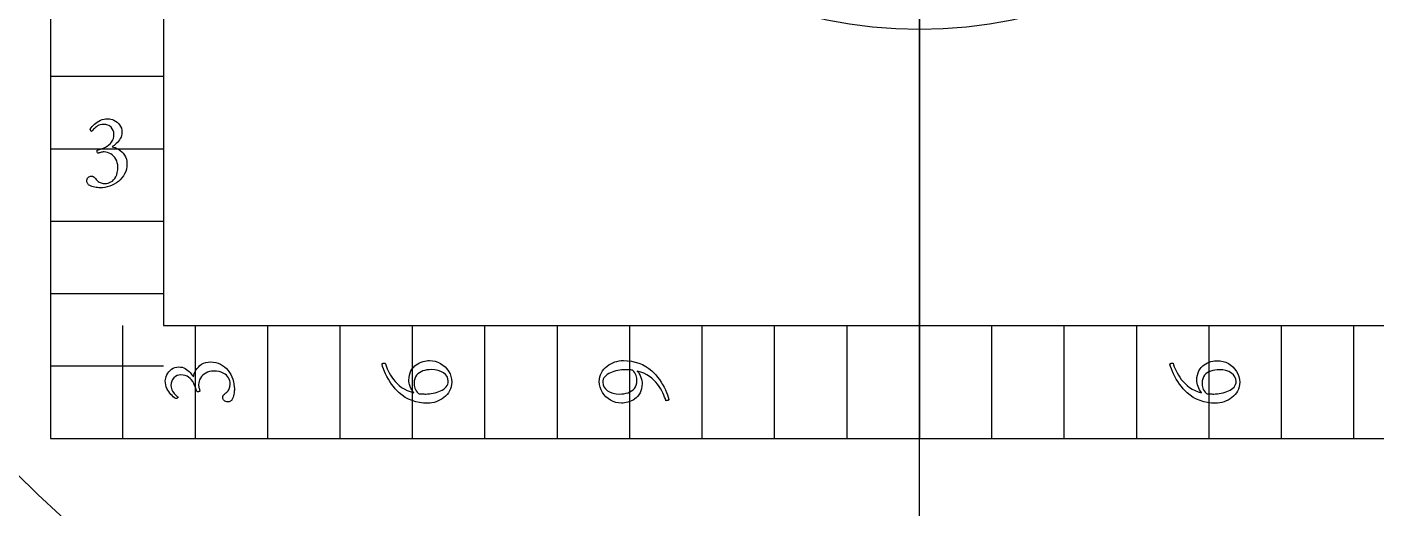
# Model space of a CAD drawing. Header units: millimetres. Extents: x -60 to 60, y -60 to 76.
# Drawn here: x -28.29 to 14.5, y -29.75 to -14.5 of the extents above; entities that cross this region are included whole.
import ezdxf

# ---------------------------------------------------------------- set-up
doc = ezdxf.new("R2010")
doc.units = ezdxf.units.MM
for name, color, linetype in [('CUT_OUTER', 1, 'Continuous'), ('ENGRAVE', 7, 'Continuous'), ('TEXT', 5, 'Continuous')]:
    doc.layers.add(name, color=color, linetype=linetype)

msp = doc.modelspace()

# ---------------------------------------------------------------- linework, layer by layer
at = {"layer": 'CUT_OUTER'}
msp.add_arc((0, -0.0001), 59.9999, 176.771323, 2.429054, dxfattribs=at)
at = {"layer": 'ENGRAVE'}
for points in [[(0, -40.5), (0, 40.5)], [(-27.54, 0), (-27.54, -27.54), (27.54, -27.54), (27.54, 0)], [(-23.9598, 0), (-23.9598, -23.9598), (23.9598, -23.9598), (23.9598, 0)], [(0, 0), (0, -27.54)], [(-27.54, -16.065), (-23.9598, -16.065)], [(-27.54, -18.36), (-23.9598, -18.36)], [(-27.54, -20.655), (-23.9598, -20.655)], [(-27.54, -22.95), (-23.9598, -22.95)], [(-25.245, -27.54), (-25.245, -23.9598)], [(-22.95, -27.54), (-22.95, -23.9598)], [(-20.655, -27.54), (-20.655, -23.9598)], [(-18.36, -27.54), (-18.36, -23.9598)], [(-16.065, -27.54), (-16.065, -23.9598)], [(-13.77, -27.54), (-13.77, -23.9598)], [(-11.475, -27.54), (-11.475, -23.9598)], [(-9.18, -27.54), (-9.18, -23.9598)], [(-6.885, -27.54), (-6.885, -23.9598)], [(-4.59, -27.54), (-4.59, -23.9598)], [(-2.295, -27.54), (-2.295, -23.9598)], [(0, -27.54), (0, -23.9598)], [(0, -27.54), (0, -23.9598)], [(2.295, -27.54), (2.295, -23.9598)], [(4.59, -27.54), (4.59, -23.9598)], [(6.885, -27.54), (6.885, -23.9598)], [(9.18, -27.54), (9.18, -23.9598)], [(11.475, -27.54), (11.475, -23.9598)], [(13.77, -27.54), (13.77, -23.9598)], [(-27.54, -25.245), (-23.9598, -25.245)]]:
    msp.add_lwpolyline(points, dxfattribs=at)
for radius in [58.8, 58.8, 57.225, 54.3, 54.3, 51.99, 47.7, 47.7, 45.18, 40.5, 40.5, 14.58]:
    msp.add_circle((0, 0), radius, dxfattribs=at)
at = {"layer": 'TEXT'}
for points in [[(-25.7187, -17.4086), (-25.6743, -17.4117), (-25.6278, -17.4211), (-25.579, -17.4368), (-25.5282, -17.4588), (-25.478, -17.4868), (-25.4316, -17.5207), (-25.3888, -17.5605), (-25.3497, -17.6061), (-25.3171, -17.6572), (-25.2939, -17.7135), (-25.2799, -17.775), (-25.2752, -17.8417), (-25.2786, -17.8943), (-25.2887, -17.9447), (-25.3054, -17.993), (-25.3289, -18.0391), (-25.3571, -18.0827), (-25.3878, -18.1232), (-25.4212, -18.1606), (-25.4571, -18.1951), (-25.4934, -18.2262), (-25.5277, -18.254), (-25.5601, -18.2782), (-25.5905, -18.299), (-25.5412, -18.3092), (-25.49, -18.3258), (-25.4372, -18.349), (-25.3826, -18.3787), (-25.3293, -18.4147), (-25.28, -18.4571), (-25.2348, -18.5057), (-25.1938, -18.5606), (-25.1597, -18.6218), (-25.1353, -18.6892), (-25.1207, -18.7629), (-25.1159, -18.843), (-25.1205, -18.9275), (-25.1345, -19.008), (-25.1578, -19.0843), (-25.1903, -19.1565), (-25.2306, -19.2241), (-25.277, -19.2864), (-25.3294, -19.3436), (-25.3878, -19.3956), (-25.4512, -19.442), (-25.5182, -19.4826), (-25.5889, -19.5174), (-25.6633, -19.5463), (-25.7399, -19.569), (-25.8175, -19.5853), (-25.8959, -19.595), (-25.9751, -19.5983), (-26.0101, -19.5971), (-26.0492, -19.5935), (-26.0924, -19.5875), (-26.1397, -19.5792), (-26.1879, -19.5683), (-26.2337, -19.5545), (-26.2771, -19.538), (-26.3181, -19.5186), (-26.3259, -19.5116), (-26.3354, -19.5013), (-26.3467, -19.4874), (-26.3597, -19.4701), (-26.3718, -19.4508), (-26.3805, -19.4311), (-26.3857, -19.411), (-26.3874, -19.3904), (-26.3847, -19.3557), (-26.3766, -19.3246), (-26.363, -19.2968), (-26.3441, -19.2726), (-26.3217, -19.2529), (-26.2978, -19.2388), (-26.2723, -19.2304), (-26.2454, -19.2275), (-26.2125, -19.2309), (-26.1834, -19.241), (-26.158, -19.2577), (-26.1362, -19.2812), (-26.1162, -19.3073), (-26.0959, -19.3319), (-26.0755, -19.355), (-26.0548, -19.3765), (-26.0294, -19.3989), (-26.0015, -19.4177), (-25.9713, -19.4327), (-25.9387, -19.4441), (-25.9051, -19.4524), (-25.8716, -19.4584), (-25.8384, -19.4619), (-25.8053, -19.4631), (-25.7602, -19.46), (-25.7148, -19.4506), (-25.6692, -19.4349), (-25.6234, -19.4129), (-25.5794, -19.3837), (-25.539, -19.3462), (-25.5023, -19.3005), (-25.4693, -19.2466), (-25.442, -19.1837), (-25.4225, -19.111), (-25.4108, -19.0286), (-25.4069, -18.9365), (-25.4108, -18.8693), (-25.4225, -18.8061), (-25.442, -18.7471), (-25.4693, -18.6922), (-25.5027, -18.6421), (-25.5407, -18.5974), (-25.5833, -18.5581), (-25.6304, -18.5242), (-25.6805, -18.4969), (-25.7321, -18.4774), (-25.7853, -18.4657), (-25.84, -18.4618), (-25.8678, -18.4629), (-25.8959, -18.4662), (-25.9241, -18.4716), (-25.9526, -18.4792), (-25.9795, -18.4872), (-26.0033, -18.4939), (-26.0237, -18.4993), (-26.0409, -18.5034), (-26.05, -18.4889), (-26.0565, -18.4731), (-26.0604, -18.456), (-26.0617, -18.4376), (-26.0613, -18.4263), (-26.06, -18.4168), (-26.0578, -18.409), (-26.0548, -18.4029), (-25.9881, -18.3854), (-25.9231, -18.364), (-25.8599, -18.3386), (-25.7984, -18.3094), (-25.7407, -18.2759), (-25.6888, -18.2379), (-25.6428, -18.1954), (-25.6026, -18.1483), (-25.5701, -18.096), (-25.5468, -18.0378), (-25.5328, -17.9739), (-25.5282, -17.904), (-25.534, -17.8393), (-25.5515, -17.7802), (-25.5808, -17.7267), (-25.6217, -17.6788), (-25.6717, -17.6394), (-25.7282, -17.6113), (-25.7913, -17.5944), (-25.8608, -17.5887), (-25.9127, -17.5919), (-25.9612, -17.6013), (-26.0063, -17.617), (-26.0479, -17.639), (-26.0857, -17.6643), (-26.1193, -17.6901), (-26.1489, -17.7163), (-26.1743, -17.7429), (-26.1959, -17.7673), (-26.2137, -17.7867), (-26.2279, -17.8011), (-26.2384, -17.8105), (-26.2454, -17.809), (-26.2523, -17.8044), (-26.2592, -17.7968), (-26.2661, -17.7862), (-26.2722, -17.7741), (-26.2765, -17.762), (-26.2791, -17.7498), (-26.28, -17.7377), (-26.2522, -17.6982), (-26.2207, -17.6593), (-26.1855, -17.6211), (-26.1466, -17.5835), (-26.1043, -17.5478), (-26.0587, -17.5151), (-26.0099, -17.4854), (-25.9578, -17.4588), (-25.9026, -17.4368), (-25.8443, -17.4211), (-25.783, -17.4117), (-25.7187, -17.4086)], [(-23.9014, -25.7187), (-23.8983, -25.6743), (-23.8889, -25.6278), (-23.8732, -25.579), (-23.8512, -25.5282), (-23.8232, -25.478), (-23.7893, -25.4316), (-23.7495, -25.3888), (-23.7039, -25.3497), (-23.6528, -25.3171), (-23.5965, -25.2939), (-23.535, -25.2799), (-23.4683, -25.2752), (-23.4157, -25.2786), (-23.3653, -25.2887), (-23.317, -25.3054), (-23.2709, -25.3289), (-23.2273, -25.3571), (-23.1868, -25.3878), (-23.1494, -25.4212), (-23.1149, -25.4571), (-23.0838, -25.4934), (-23.056, -25.5277), (-23.0318, -25.5601), (-23.011, -25.5905), (-23.0008, -25.5412), (-22.9842, -25.49), (-22.961, -25.4372), (-22.9313, -25.3826), (-22.8953, -25.3293), (-22.8529, -25.28), (-22.8043, -25.2348), (-22.7494, -25.1938), (-22.6882, -25.1597), (-22.6208, -25.1353), (-22.5471, -25.1207), (-22.467, -25.1159), (-22.3825, -25.1205), (-22.302, -25.1345), (-22.2257, -25.1578), (-22.1535, -25.1903), (-22.0859, -25.2306), (-22.0236, -25.277), (-21.9664, -25.3294), (-21.9144, -25.3878), (-21.868, -25.4512), (-21.8274, -25.5182), (-21.7926, -25.5889), (-21.7637, -25.6633), (-21.741, -25.7399), (-21.7247, -25.8175), (-21.715, -25.8959), (-21.7117, -25.9751), (-21.7129, -26.0101), (-21.7165, -26.0492), (-21.7225, -26.0924), (-21.7308, -26.1397), (-21.7417, -26.1879), (-21.7555, -26.2337), (-21.772, -26.2771), (-21.7914, -26.3181), (-21.7984, -26.3259), (-21.8087, -26.3354), (-21.8226, -26.3467), (-21.8399, -26.3597), (-21.8592, -26.3718), (-21.8789, -26.3805), (-21.899, -26.3857), (-21.9196, -26.3874), (-21.9543, -26.3847), (-21.9854, -26.3766), (-22.0132, -26.363), (-22.0374, -26.3441), (-22.0571, -26.3217), (-22.0712, -26.2978), (-22.0796, -26.2723), (-22.0825, -26.2454), (-22.0791, -26.2125), (-22.069, -26.1834), (-22.0523, -26.158), (-22.0288, -26.1362), (-22.0027, -26.1162), (-21.9781, -26.0959), (-21.955, -26.0755), (-21.9335, -26.0548), (-21.9111, -26.0294), (-21.8923, -26.0015), (-21.8773, -25.9713), (-21.8659, -25.9387), (-21.8576, -25.9051), (-21.8516, -25.8716), (-21.8481, -25.8384), (-21.8469, -25.8053), (-21.85, -25.7602), (-21.8594, -25.7148), (-21.8751, -25.6692), (-21.8971, -25.6234), (-21.9263, -25.5794), (-21.9638, -25.539), (-22.0095, -25.5023), (-22.0634, -25.4693), (-22.1263, -25.442), (-22.199, -25.4225), (-22.2814, -25.4108), (-22.3735, -25.4069), (-22.4407, -25.4108), (-22.5039, -25.4225), (-22.5629, -25.442), (-22.6178, -25.4693), (-22.6679, -25.5027), (-22.7126, -25.5407), (-22.7519, -25.5833), (-22.7858, -25.6304), (-22.8131, -25.6805), (-22.8326, -25.7321), (-22.8443, -25.7853), (-22.8482, -25.84), (-22.8471, -25.8678), (-22.8438, -25.8959), (-22.8384, -25.9241), (-22.8308, -25.9526), (-22.8228, -25.9795), (-22.8161, -26.0033), (-22.8107, -26.0237), (-22.8066, -26.0409), (-22.8211, -26.05), (-22.8369, -26.0565), (-22.854, -26.0604), (-22.8724, -26.0617), (-22.8837, -26.0613), (-22.8932, -26.06), (-22.901, -26.0578), (-22.9071, -26.0548), (-22.9246, -25.9881), (-22.946, -25.9231), (-22.9714, -25.8599), (-23.0006, -25.7984), (-23.0341, -25.7407), (-23.0721, -25.6888), (-23.1146, -25.6428), (-23.1617, -25.6026), (-23.214, -25.5701), (-23.2722, -25.5468), (-23.3361, -25.5328), (-23.406, -25.5282), (-23.4707, -25.534), (-23.5298, -25.5515), (-23.5833, -25.5808), (-23.6312, -25.6217), (-23.6706, -25.6717), (-23.6987, -25.7282), (-23.7156, -25.7913), (-23.7213, -25.8608), (-23.7181, -25.9127), (-23.7087, -25.9612), (-23.693, -26.0063), (-23.671, -26.0479), (-23.6457, -26.0857), (-23.6199, -26.1193), (-23.5937, -26.1489), (-23.5671, -26.1743), (-23.5427, -26.1959), (-23.5233, -26.2137), (-23.5089, -26.2279), (-23.4995, -26.2384), (-23.501, -26.2454), (-23.5056, -26.2523), (-23.5132, -26.2592), (-23.5238, -26.2661), (-23.5359, -26.2722), (-23.548, -26.2765), (-23.5602, -26.2791), (-23.5723, -26.28), (-23.6118, -26.2522), (-23.6507, -26.2207), (-23.6889, -26.1855), (-23.7265, -26.1466), (-23.7622, -26.1043), (-23.7949, -26.0587), (-23.8246, -26.0099), (-23.8512, -25.9578), (-23.8732, -25.9026), (-23.8889, -25.8443), (-23.8983, -25.783), (-23.9014, -25.7187)], [(-16.1814, -25.6945), (-16.1773, -25.6097), (-16.165, -25.5321), (-16.1444, -25.4616), (-16.1156, -25.3982), (-16.0804, -25.3415), (-16.0407, -25.2908), (-15.9964, -25.2462), (-15.9476, -25.2077), (-15.8958, -25.1746), (-15.8428, -25.1466), (-15.7884, -25.1235), (-15.7328, -25.1055), (-15.6779, -25.0918), (-15.6258, -25.0821), (-15.5765, -25.0762), (-15.5301, -25.0743), (-15.4381, -25.08), (-15.3495, -25.0972), (-15.264, -25.1259), (-15.1819, -25.1661), (-15.1052, -25.2159), (-15.0364, -25.2735), (-14.9753, -25.3389), (-14.922, -25.4121), (-14.8788, -25.4917), (-14.848, -25.5762), (-14.8294, -25.6658), (-14.8233, -25.7603), (-14.8275, -25.8347), (-14.8402, -25.9054), (-14.8613, -25.9724), (-14.8908, -26.0357), (-14.9273, -26.095), (-14.9692, -26.1496), (-15.0165, -26.1998), (-15.0693, -26.2454), (-15.1263, -26.2862), (-15.1866, -26.322), (-15.2502, -26.3529), (-15.317, -26.3787), (-15.3853, -26.3992), (-15.4534, -26.4138), (-15.5213, -26.4226), (-15.589, -26.4255), (-15.7172, -26.4203), (-15.8419, -26.4047), (-15.9632, -26.3787), (-16.081, -26.3424), (-16.1933, -26.296), (-16.2984, -26.2402), (-16.396, -26.1748), (-16.4863, -26.0998), (-16.5509, -26.0369), (-16.6128, -25.9695), (-16.6721, -25.8975), (-16.7289, -25.8209), (-16.7823, -25.7417), (-16.8319, -25.6615), (-16.8776, -25.5806), (-16.9194, -25.4987), (-16.9565, -25.4178), (-16.9878, -25.3398), (-17.0136, -25.2645), (-17.0338, -25.1921), (-17.0313, -25.181), (-17.0238, -25.1722), (-17.0113, -25.1654), (-16.9939, -25.1609), (-16.9754, -25.1579), (-16.9597, -25.1557), (-16.9468, -25.1544), (-16.9367, -25.154), (-16.9177, -25.2095), (-16.8952, -25.2687), (-16.8692, -25.3316), (-16.8397, -25.3982), (-16.806, -25.4668), (-16.767, -25.5355), (-16.7228, -25.6045), (-16.6734, -25.6737), (-16.6181, -25.7412), (-16.5561, -25.8053), (-16.4873, -25.866), (-16.4118, -25.9231), (-16.3288, -25.9753), (-16.2373, -26.021), (-16.1374, -26.0602), (-16.029, -26.0929), (-16.0633, -26.0466), (-16.0935, -25.9976), (-16.1196, -25.9461), (-16.1416, -25.892), (-16.159, -25.838), (-16.1715, -25.7871), (-16.1789, -25.7393), (-16.1814, -25.6945)], [(-8.0353, -26.3458), (-8.0543, -26.2903), (-8.0769, -26.2311), (-8.1028, -26.1682), (-8.1323, -26.1016), (-8.1661, -26.033), (-8.2051, -25.9643), (-8.2492, -25.8953), (-8.2986, -25.8261), (-8.3539, -25.7585), (-8.416, -25.694), (-8.4847, -25.6329), (-8.5602, -25.5749), (-8.6432, -25.5222), (-8.7347, -25.4766), (-8.8347, -25.4382), (-8.943, -25.4069), (-8.9087, -25.4518), (-8.8785, -25.5), (-8.8524, -25.5514), (-8.8304, -25.6061), (-8.813, -25.6608), (-8.8006, -25.7122), (-8.7931, -25.7604), (-8.7906, -25.8053), (-8.7947, -25.8901), (-8.807, -25.9677), (-8.8276, -26.0382), (-8.8564, -26.1016), (-8.8916, -26.1583), (-8.9313, -26.209), (-8.9756, -26.2536), (-9.0245, -26.2921), (-9.0762, -26.325), (-9.1293, -26.3528), (-9.1836, -26.3753), (-9.2393, -26.3926), (-9.2942, -26.4055), (-9.3462, -26.4147), (-9.3955, -26.4202), (-9.442, -26.4221), (-9.5353, -26.4163), (-9.6247, -26.3991), (-9.7103, -26.3704), (-9.7919, -26.3302), (-9.8678, -26.2803), (-9.9361, -26.2224), (-9.9969, -26.1565), (-10.05, -26.0825), (-10.0932, -26.0024), (-10.1241, -25.9179), (-10.1426, -25.8292), (-10.1488, -25.736), (-10.1445, -25.6617), (-10.1319, -25.591), (-10.1108, -25.5239), (-10.0812, -25.4606), (-10.0447, -25.4014), (-10.0028, -25.3467), (-9.9555, -25.2966), (-9.9028, -25.251), (-9.8457, -25.2103), (-9.7854, -25.1748), (-9.7218, -25.1444), (-9.655, -25.1193), (-9.5867, -25.0996), (-9.5186, -25.0855), (-9.4507, -25.0771), (-9.3831, -25.0743), (-9.2549, -25.0794), (-9.1301, -25.0946), (-9.0089, -25.1201), (-8.8911, -25.1557), (-8.7787, -25.2015), (-8.6737, -25.2575), (-8.576, -25.3236), (-8.4857, -25.4), (-8.4212, -25.4615), (-8.3592, -25.5282), (-8.2999, -25.6001), (-8.2432, -25.6771), (-8.1898, -25.7572), (-8.1405, -25.8378), (-8.0954, -25.9191), (-8.0543, -26.0011), (-8.0179, -26.082), (-7.9863, -26.16), (-7.9598, -26.2353), (-7.9383, -26.3077), (-7.9409, -26.3188), (-7.9487, -26.3276), (-7.9617, -26.3344), (-7.9798, -26.3389), (-7.9989, -26.3419), (-8.0145, -26.3441), (-8.0266, -26.3454), (-8.0353, -26.3458)], [(8.0353, -25.154), (8.0543, -25.2095), (8.0769, -25.2687), (8.1028, -25.3316), (8.1323, -25.3982), (8.1661, -25.4668), (8.2051, -25.5355), (8.2492, -25.6045), (8.2986, -25.6737), (8.3539, -25.7413), (8.416, -25.8058), (8.4847, -25.8669), (8.5602, -25.9249), (8.6432, -25.9776), (8.7347, -26.0232), (8.8347, -26.0616), (8.943, -26.0929), (8.9087, -26.048), (8.8785, -25.9998), (8.8524, -25.9484), (8.8304, -25.8937), (8.813, -25.839), (8.8006, -25.7876), (8.7931, -25.7394), (8.7906, -25.6945), (8.7947, -25.6097), (8.807, -25.5321), (8.8276, -25.4616), (8.8564, -25.3982), (8.8916, -25.3415), (8.9313, -25.2908), (8.9756, -25.2462), (9.0245, -25.2077), (9.0762, -25.1748), (9.1293, -25.147), (9.1836, -25.1245), (9.2393, -25.1072), (9.2942, -25.0943), (9.3462, -25.0851), (9.3955, -25.0796), (9.442, -25.0777), (9.5353, -25.0835), (9.6247, -25.1007), (9.7103, -25.1294), (9.7919, -25.1696), (9.8678, -25.2195), (9.9361, -25.2774), (9.9969, -25.3433), (10.05, -25.4173), (10.0932, -25.4974), (10.1241, -25.5819), (10.1426, -25.6706), (10.1488, -25.7638), (10.1445, -25.8381), (10.1319, -25.9088), (10.1108, -25.9759), (10.0812, -26.0392), (10.0447, -26.0984), (10.0028, -26.1531), (9.9555, -26.2032), (9.9028, -26.2488), (9.8457, -26.2895), (9.7854, -26.325), (9.7218, -26.3554), (9.655, -26.3805), (9.5867, -26.4002), (9.5186, -26.4143), (9.4507, -26.4227), (9.3831, -26.4255), (9.2549, -26.4204), (9.1301, -26.4052), (9.0089, -26.3797), (8.8911, -26.3441), (8.7787, -26.2983), (8.6737, -26.2423), (8.576, -26.1762), (8.4857, -26.0998), (8.4212, -26.0383), (8.3592, -25.9716), (8.2999, -25.8997), (8.2432, -25.8227), (8.1898, -25.7426), (8.1405, -25.662), (8.0954, -25.5807), (8.0543, -25.4987), (8.0179, -25.4178), (7.9863, -25.3398), (7.9598, -25.2645), (7.9383, -25.1921), (7.9409, -25.181), (7.9487, -25.1722), (7.9617, -25.1654), (7.9798, -25.1609), (7.9989, -25.1579), (8.0145, -25.1557), (8.0266, -25.1544), (8.0353, -25.154)], [(-15.88, -26.1206), (-15.8521, -26.1239), (-15.8237, -26.1267), (-15.7949, -26.1291), (-15.7657, -26.131), (-15.7362, -26.1325), (-15.7068, -26.1336), (-15.6773, -26.1343), (-15.6479, -26.1345), (-15.5901, -26.133), (-15.5309, -26.1284), (-15.4705, -26.1208), (-15.4088, -26.1102), (-15.3475, -26.0965), (-15.2884, -26.0795), (-15.2315, -26.0592), (-15.1767, -26.0357), (-15.1255, -26.009), (-15.0792, -25.979), (-15.038, -25.9458), (-15.0017, -25.9093), (-14.9721, -25.8696), (-14.951, -25.827), (-14.9384, -25.7813), (-14.9341, -25.7326), (-14.9437, -25.6548), (-14.9723, -25.5845), (-15.0199, -25.5214), (-15.0866, -25.4658), (-15.1676, -25.4203), (-15.2581, -25.3878), (-15.3581, -25.3683), (-15.4677, -25.3619), (-15.5392, -25.3646), (-15.608, -25.3727), (-15.6743, -25.3862), (-15.738, -25.4052), (-15.7973, -25.43), (-15.8506, -25.461), (-15.8978, -25.4984), (-15.9389, -25.542), (-15.9723, -25.5925), (-15.9961, -25.6503), (-16.0104, -25.7155), (-16.0151, -25.788), (-16.0137, -25.8254), (-16.0095, -25.8647), (-16.0025, -25.9059), (-15.9926, -25.9491), (-15.9771, -25.993), (-15.9532, -26.0362), (-15.9208, -26.0787), (-15.88, -26.1206)], [(-9.092, -25.3792), (-9.12, -25.3759), (-9.1483, -25.3731), (-9.1771, -25.3707), (-9.2064, -25.3688), (-9.2358, -25.3673), (-9.2653, -25.3662), (-9.2947, -25.3655), (-9.3242, -25.3653), (-9.382, -25.3668), (-9.4411, -25.3714), (-9.5015, -25.379), (-9.5632, -25.3896), (-9.6245, -25.4032), (-9.6836, -25.4199), (-9.7406, -25.4396), (-9.7954, -25.4623), (-9.8466, -25.4883), (-9.8928, -25.5178), (-9.9341, -25.5507), (-9.9703, -25.5871), (-9.9999, -25.6267), (-10.021, -25.6693), (-10.0337, -25.715), (-10.0379, -25.7638), (-10.0284, -25.8401), (-9.9998, -25.9097), (-9.9521, -25.9726), (-9.8854, -26.0288), (-9.8045, -26.075), (-9.7139, -26.1081), (-9.6139, -26.1279), (-9.5043, -26.1345), (-9.4343, -26.1319), (-9.3662, -26.1241), (-9.3, -26.1111), (-9.2358, -26.0929), (-9.1757, -26.0689), (-9.1219, -26.0383), (-9.0744, -26.0013), (-9.0331, -25.9578), (-8.9998, -25.9073), (-8.976, -25.8495), (-8.9617, -25.7843), (-8.9569, -25.7118), (-8.9583, -25.6744), (-8.9625, -25.6351), (-8.9696, -25.5939), (-8.9794, -25.5507), (-8.9949, -25.5068), (-9.0188, -25.4636), (-9.0512, -25.4211), (-9.092, -25.3792)], [(9.092, -26.1206), (9.12, -26.1239), (9.1483, -26.1267), (9.1771, -26.1291), (9.2064, -26.131), (9.2358, -26.1325), (9.2653, -26.1336), (9.2947, -26.1343), (9.3242, -26.1345), (9.382, -26.133), (9.4411, -26.1284), (9.5015, -26.1208), (9.5632, -26.1102), (9.6245, -26.0966), (9.6836, -26.0799), (9.7406, -26.0602), (9.7954, -26.0375), (9.8466, -26.0115), (9.8928, -25.982), (9.9341, -25.9491), (9.9703, -25.9127), (9.9999, -25.8731), (10.021, -25.8305), (10.0337, -25.7848), (10.0379, -25.736), (10.0284, -25.6597), (9.9998, -25.5901), (9.9521, -25.5272), (9.8854, -25.471), (9.8045, -25.4248), (9.7139, -25.3917), (9.6139, -25.3719), (9.5043, -25.3653), (9.4343, -25.3679), (9.3662, -25.3757), (9.3, -25.3887), (9.2358, -25.4069), (9.1757, -25.4309), (9.1219, -25.4615), (9.0744, -25.4985), (9.0331, -25.542), (8.9998, -25.5925), (8.976, -25.6503), (8.9617, -25.7155), (8.9569, -25.788), (8.9583, -25.8254), (8.9625, -25.8647), (8.9696, -25.9059), (8.9794, -25.9491), (8.9949, -25.993), (9.0188, -26.0362), (9.0512, -26.0787), (9.092, -26.1206)]]:
    msp.add_lwpolyline(points, close=True, dxfattribs=at)

doc.saveas('drawing.dxf')
